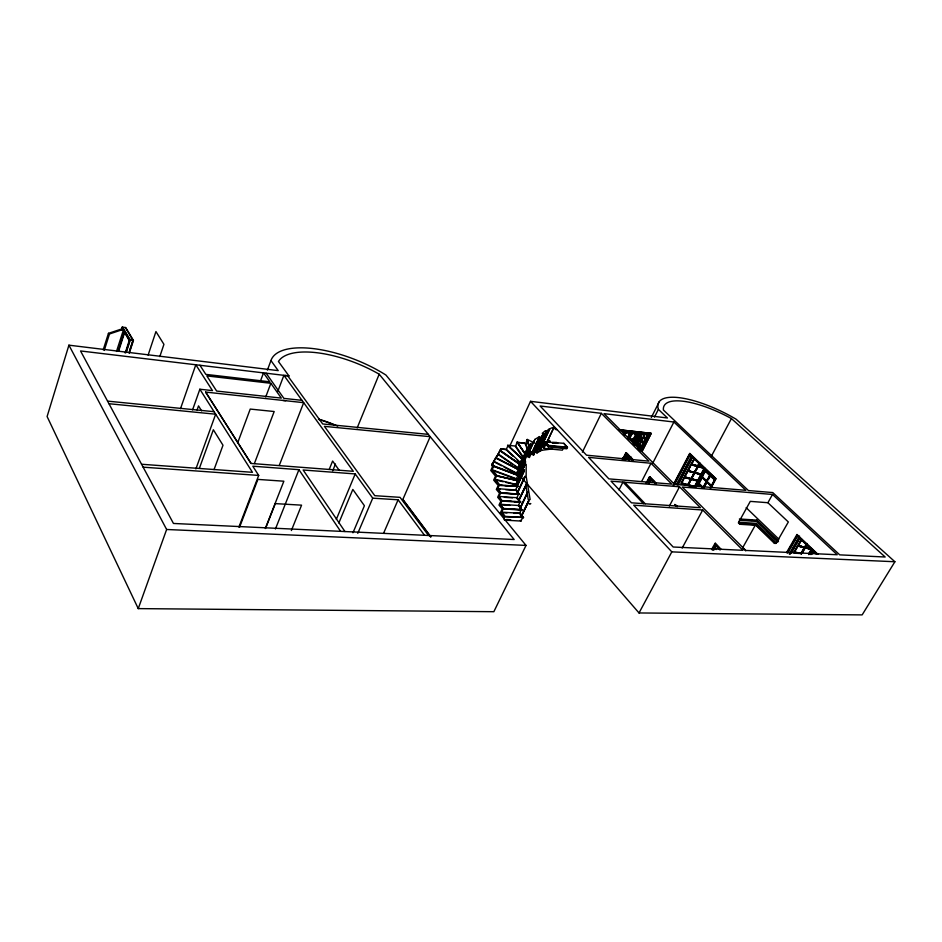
<?xml version="1.0" encoding="UTF-8"?>
<svg xmlns="http://www.w3.org/2000/svg" width="942" height="942" viewBox="0 0 942 942"><rect width="100%" height="100%" fill="white"/><g stroke="black" fill="none" stroke-linecap="round" stroke-linejoin="round"><path stroke-width="1.41" d="M526.048 455.881L527.39 448.993M526.201 464.312L526.154 476.417L530.169 499.566M525.577 461.509L525.259 464.218L515.721 484.765L517.193 486.484L515.333 490.441M512.978 464.771L498.082 454.444L499.99 450.229L520.043 464.1L520.69 462.816L506.325 449.299L501.003 448.792L499.778 450.665L519.831 464.536L520.49 463.252L517.182 460.143M270.955 360.562L278.208 370.63L68.919 345.172L47.1 416.541L138.25 608.614L493.867 611.699L526.025 545.406L385.937 375.046A78.916 31.51 21.8 0 0 270.955 360.562L267.387 370.112M103.22 349.812L108.436 333.362L122.601 328.652L129.266 340.427L125.18 353.014M104.256 350.424L109.484 333.974L123.638 329.253L116.502 351.437M121.365 329.865L122.248 327.11L125.733 327.569L133.434 340.462L129.36 352.932M121.706 329.912L122.59 327.157L130.267 340.062L126.204 352.543M120.953 341.263L123.166 334.398M118.209 350.919L124.403 331.69M118.598 351.225L124.85 331.831M125.851 352.508L129.914 340.015L122.248 327.11M129.607 350.648L132.787 340.874L131.374 338.508M129.019 352.885L133.081 340.415L125.38 327.522M148.094 355.181L155.936 331.572L163.932 344.336L159.799 356.629M180.499 408.698L195.818 364.766L212.468 390.6L199.857 389.234L192.58 409.864M197.09 409.982L198.526 405.908L201.6 410.853M138.25 608.614L166.628 529.486L68.919 345.172M195.889 468.939L215.659 414.197L108.954 403.718M199.41 468.233L213.351 429.752L222.995 445.248L214.034 469.622M260.487 381.004L263.501 372.867L269.801 381.793L205.839 374.374L199.928 365.26M237.667 442.858L250.231 409.075L274.181 411.524L254.399 463.523M265.726 396.935L270.86 383.3L206.828 375.917L216.648 391.06L281.293 398.089L270.86 383.3M277.654 391.754L283.895 375.316L353.309 471.306L251.055 463.452L205.639 392.084L303.677 402.67L279.268 465.43M549.61 428.669L546.278 431.248L536.61 451.242L534.561 449.358L538 440.326L542.345 442.434M527.249 439.443L530.428 451.489L533.408 453.008L536.81 444.071L527.249 439.443L530.216 451.936C536.987 455.092 528.026 451.689 529.604 447.933M534.561 449.358L538.2 439.89L545.347 443.341M238.891 527.073L258.685 475.427L252.797 466.196L298.932 469.681L340.604 531.335M239.515 527.32L257.884 479.407L283.86 481.209L265.291 528.533M265.738 527.967L275.3 503.617L301.57 505.159L291.372 530.546M275.441 528.992L298.932 469.681M329.323 469.163L332.62 461.038L339.403 470.564M332.703 470.812L335.458 464.053M357.159 427.927L379.19 374.198A73.429 29.367 21.8 0 0 278.443 361.504L288.947 375.94L80.541 350.954L173.458 523.458L514.155 539.519L379.19 374.198M336.318 519.372L355.205 473.932L303.147 469.999L344.972 531.547M517.417 475.003L526.66 456.34L529.404 457.529L531.288 453.538L533.49 455.222L535.115 451.336M338.837 522.987L352.826 489.44L364.413 505.724L352.956 532.783M357.772 533.349L372.726 498.165L355.205 473.932M383.618 533.184L398.113 499.79L372.726 498.165M492.136 464.276L494.079 461.356L517.653 473.649L518.924 475.781L494.02 466.502L492.136 464.276L495.786 457.553L519.913 470.129L495.586 457.989L498.283 454.009L518.324 467.903L519.913 470.129M501.003 448.792L506.125 449.734L513.166 456.352M518.547 480.797L497.129 475.639L492.089 469.705L516.958 478.96L518.547 480.797L496.917 476.075L491.889 470.14L493.726 466.16L518.171 475.439L525.4 460.096M494.02 466.502L492.336 463.841M522.551 459.272L507.738 445.295L515.721 446.072L524.564 458.801L523.093 459.131M506.125 449.734L507.95 445.778L522.068 459.001L524.564 458.801M509.846 445.943L530.523 401.327L667.454 417.989L658.387 409.37L654.454 417.141M518.076 486.378L499.813 485L495.009 479.313L516.416 484.447L518.076 486.378L499.601 485.448L494.809 479.749L496.658 475.769L517.582 480.809M524.977 454.02L517.146 442.081L525.907 443.623L526.919 447.544M519.431 494.103L501.144 492.796L497.694 488.686L515.957 490.028L519.431 494.103L500.932 493.243L497.494 489.133L499.354 485.142L502.098 485.354M518.677 442.693L524.141 442.775M526.225 455.245L528.827 456.081L525.695 444.059L527.049 439.879M502.274 501.073L499.024 496.481L517.299 497.753L520.585 502.298L502.274 501.073L498.813 496.917L500.685 492.937L513.049 493.82M522.068 459.001L519.548 463.452M519.831 464.536L527.131 448.781M518.241 468.775L518.324 467.903M520.078 464.394L519.242 463.982L520.078 464.394L527.308 449.004M523.375 459.849L522.728 459.131L523.375 459.849L531.229 443.164M518.265 469.234L525.989 452.808M518.383 469.493L526.213 452.843M518.477 469.634L530.464 444.283M518.171 475.439L516.746 473.72L518.288 469.387M523.199 459.861L530.44 444.447M524.364 458.507L524.364 459.249M517.653 473.649L516.746 473.72M526.813 455.728L527.226 456.246L534.856 439.455M525.271 459.943L516.181 479.184L491.889 470.14M526.99 456.187L534.208 440.597M516.958 478.96L518.336 481.244M523.528 517.464L505.171 516.381L501.697 512.154L520.019 513.272L523.528 517.464L504.971 516.817L501.485 512.589L503.358 508.621L507.491 508.88M503.617 508.927L500.355 504.3L518.653 505.501L521.95 510.081L503.617 508.927L500.155 504.747L502.015 500.755L511.647 501.403M530.64 451.842L528.756 455.834L526.025 454.962L518.147 443.682M517.299 480.432L525.224 464.076L517.405 480.667M528.827 456.081L527.602 450.146M517.865 486.826L516.416 484.447M531.582 453.42L539.566 436.582L534.832 439.396M531.818 453.549L539.495 436.664M531.995 453.243L539.801 436.711M516.793 485.954L524.506 469.622M524.117 470.906L517.028 486.343L524.247 471.059M536.81 444.071L538.471 440.55L533.196 453.455M515.957 490.028L519.23 494.538M542.981 433.897L535.35 450.512L535.998 450.7L535.162 450.853L543.193 433.921M535.162 450.853L543.322 434.062M533.49 455.222L535.386 451.218L536.964 452.961L541.862 450.146M503.593 518.865L504.712 516.499M538.165 446.897L549.127 440.303L550.14 441.327L548.915 440.738L538.165 446.897L540.131 448.651L549.704 428.681L541.473 445.601L542.333 445.813L541.473 445.601M517.24 492.607L524.965 476.287L517.476 492.996M517.346 492.843L525.306 476.452M538.318 448.251L546.513 431.401L538.494 447.897L539.036 448.321L538.188 448.109L539.036 448.321M536.964 452.961L538.859 448.945L540.272 450.5L552.53 448.898M545.818 443.399L541.426 444.365L543.534 446.261L545.453 442.21L548.809 445.872L548.279 446.991L566.731 448.804L567.473 447.25L563.822 443.329L544.77 441.88L548.397 445.825L567.261 447.697L563.822 443.329M519.101 501.014L516.675 498.153L518.547 494.209M549.845 428.834L541.791 445.389L542.333 445.813M520.585 502.298L517.299 497.753M540.272 450.5L542.18 446.473L543.923 448.38L562.35 450.17L563.316 448.168M543.122 446.214L541.638 443.918M518.595 500.343L526.342 484.035M518.701 500.579L525.942 485.318M518.83 500.732L526.072 485.471M543.923 448.38L554.061 427.173L545.913 444.306L546.631 444.377L545.783 444.153L548.279 446.991M521.95 510.081L518.653 505.501M548.397 445.825L544.982 441.433M520.078 508.256L527.72 491.806M520.055 508.339L527.932 491.818L520.184 508.492M519.395 513.684L521.279 509.752L511.624 509.139M520.019 513.272L513.885 513.355M521.315 515.898L529.11 499.613M521.421 516.134L528.709 500.897M556.746 442.446L552.777 442.528M521.55 516.287L528.851 501.05M504.417 520.114L520.961 521.067L522.645 517.558M582.356 452.195L601.349 413.326L648.897 461.156L586.525 455.186L540.119 406.002L601.349 413.326M623.486 430.529L622.615 431.601M623.333 433.226L624.617 430.659L650.051 434.062L650.451 433.273M623.875 434.05L625.394 430.953L629.574 431.424M624.758 434.144L626.136 431.401L625.488 430.753M624.746 435.18L626.936 430.8M627.596 437.535L629.374 433.968M627.819 437.759L630.198 433.014L625.688 432.543M627.843 437.795L630.233 433.037L628.879 433.497M628.102 438.042L630.481 433.296L629.974 432.79M625.429 432.284L636.745 433.991L633.507 439.643L628.962 439.137L631.941 433.202L635.355 433.603M628.738 438.913L629.244 439.419L632.223 433.485L631.717 432.979M622.591 459.26L625.865 452.749L633.012 460.037M624.322 456.693L626.524 452.819L624.558 456.717M633.648 438.595L636.227 433.473M624.475 457.942L626.642 454.126L632.624 460.355M637.734 432.013L632.518 441.61M625.347 456.682L626.642 454.126L622.038 458.884M633.189 443.129L637.675 434.238M625.029 459.778L627.607 454.668L623.027 459.413M625.347 459.519L627.973 454.327M626.136 459.013L627.925 455.068M633.377 444.283L639.594 432.331M626.159 459.449L628.09 455.61M626.748 459.331L628.726 455.398M634.673 443.623L639.971 433.143L625.394 430.953M636.509 441.233L643.563 441.692L636.592 440.891M638.782 441.186L640.536 437.535L638.535 437.029L645.517 437.842L643.186 437.83L641.431 441.468M627.69 458.966L628.973 456.423M634.743 445.001L640.419 433.497M627.607 459.413L628.926 456.799M634.884 445.013L640.831 433.238L649.78 434.238L649.132 433.603L640.548 450.512M627.914 459.19L629.197 456.658M634.967 445.236L641.396 432.531M629.091 460.344L630.881 456.811M642.503 433.673L640.925 437.288M629.28 460.308L630.469 457.953M638.829 441.433L637.075 445.06L638.829 441.433L641.055 441.716L639.477 445.307L641.29 441.739L643.504 441.633M629.338 460.367L630.528 458.012M651.322 417.471L659.294 401.716M639.041 445.507C633.436 445.26 642.503 444.636 637.84 447.874L645.14 433.968L643.386 437.606M641.196 441.433L642.95 437.806L640.843 437.618L638.97 441.15L640.843 437.618L642.95 437.806M638.134 447.956L639.347 445.59L641.478 445.802L639.347 445.59M639.029 449.687L641.031 445.754M618.988 489.922L622.933 482.127L643.457 503.664M641.42 445.754L634.696 444.812M639.441 450.099L647.66 434.58L640.513 433.579L647.437 434.356M639.971 449.746L648.308 433.296M640.136 449.793L643.457 443.246M644.775 440.632L648.096 434.097M640.772 450.429L649.403 433.426M641.184 451.159L649.886 434.038L649.238 433.402M641.949 451.406L651.134 433.344L619.118 429.776M642.232 451.124L651.275 433.344L619.977 429.846M641.643 481.492L651.004 463.264L671.752 484.129L608.885 478.877L588.585 457.365L651.004 463.264M652.465 463.7L673.895 422.016L745.864 490.323L674.543 484.365L604.069 413.656L673.895 422.016M646.13 483.175L649.427 476.77L656.327 483.799M647.213 481.927L650.086 476.829L647.448 481.951M647.978 482.033L650.216 478.171L651.205 478.724L649.203 482.61M648.214 482.057L650.216 478.171L654.996 483.14M648.908 483.411L650.887 479.572M650.321 482.233L651.664 479.643M673.094 485.036L689.721 453.349L716.014 478.677L711.175 487.673M673.518 485.177L689.803 454.174L715.614 478.854L710.821 487.744M673.742 485.189L690.015 454.197M674.672 484.376L690.097 455.01L714.99 479.019L710.115 488.074M676.792 484.423L691.593 456.281M676.862 484.553L691.616 456.517M677.463 484.482L692.264 456.352M677.804 484.506L691.934 457.671M677.993 485.012L692.806 456.882M683.774 478.265L681.36 482.857L688.037 485.059L699.353 463.582M685.223 475.533L687.731 470.764L701.425 474.474M691.192 478.972L688.155 484.706L694.525 486.437L704.31 468.068L691.098 464.394L687.943 470.376L701.225 474.862L694.69 472.872L691.534 478.819L697.916 480.561M699.706 462.534L697.869 466.007L691.44 464.229L694.513 458.413L691.593 464.453L692.523 461.674M694.466 458.13L681.031 483.599L692.217 486.625M669.373 506.042L679.523 486.79L700.412 507.714L631.47 502.816L611.028 481.15L679.523 486.79M681.502 483.081L684.528 477.347L690.933 479.101L687.896 484.824L681.502 483.081L693.536 486.555M688.084 470.6L691.24 464.618L697.657 466.408L694.489 472.378L688.225 470.835L691.098 464.394M681.643 483.317L684.387 477.111L698.057 480.797L691.393 478.595L694.831 473.108M687.731 470.764L684.587 476.723L691.275 478.936M687.754 484.6L691.075 479.325L684.669 477.57M690.992 478.477L694.431 472.99L688.013 471.224M694.348 472.142L697.798 466.631L691.381 464.842M704.604 468.515L698.21 466.737L697.716 465.784L698.952 463.464M699.494 463.805L698.269 466.125L704.663 467.903M698.21 466.737L694.749 472.26L701.284 474.25L694.89 472.484L698.057 466.514L704.451 468.292L701.92 473.061M699.647 464.029L698.411 466.349L703.238 467.314M694.713 486.932L701.072 474.638M694.807 486.896L698.505 479.89M702.614 472.166L703.98 469.599M711.139 456.658L731.428 418.578L885.162 557.005L839.722 554.862L772.77 492.572L748.431 490.547L663.404 410.005A60.523 19.535 27.2 0 1 731.428 418.578M696.114 486.967L705.005 470.27L714.884 479.808M697.021 486.037L698.976 483.693M698.517 483.234L701.731 477.205L702.414 477.264L699.188 483.293L698.517 483.234L702.967 487.615L706.206 481.562L706.889 481.621M707.101 481.221L701.943 476.805L705.075 470.941L705.746 471M697.363 486.06L698.646 483.658L702.202 487.155M706.418 481.162L709.915 475.31L706.7 481.433L711.551 485.86L714.719 479.961L710.186 475.58L707.042 481.468L711.551 485.86M703.25 487.885L706.547 481.586L702.073 477.229L698.858 483.27L703.309 487.638M703.58 487.909L706.83 481.857L711.34 486.249M703.921 487.944L707.159 481.892L706.488 481.833L711.681 486.284M708.631 479.137L710.527 475.616L709.856 475.545L714.719 479.961M639.029 612.959L671.823 551.859L894.9 561.738L862.154 614.891L639.029 612.959L516.875 472.166M710.609 487.72L715.614 478.854M682.149 548.091L702.697 509.999L742.955 550.305L673.165 547.008L633.707 505.183L702.697 509.999M711.587 549.527L715.119 543.204M712.458 550.187L715.261 545.1L716.509 545.171L713.718 550.246M739.835 524.282L755.79 525.283L774.418 543.346L776.078 543.428L788.336 521.974L767.895 502.722L750.279 501.368L738.375 522.845L739.835 524.282L740.165 523.681L756.132 524.694L774.76 542.745L776.42 542.839L756.32 523.375L738.705 522.245L740.165 523.681M778.516 541.061L756.803 520.114L756.473 520.702L760.606 524.694M755.284 525.224L742.649 547.785L745.711 550.835M767.895 502.722L772.522 494.456L837.214 554.744L745.781 550.434L682.302 487.026L772.522 494.456M755.79 525.283L756.132 524.694M774.418 543.346L774.76 542.745M786.794 552.118L796.979 534.444L817.927 554.249M787.006 552.789L797.297 535.339L787.229 552.789M787.865 552.718L797.391 536.21L816.561 554.355M789.243 553.908L799.534 536.092M789.902 553.931L799.464 537.399M790.244 553.943L799.063 538.694M791.256 553.26L800.088 537.988M800.841 540.472L798.074 545.241L811.733 549.728L808.872 554.614M793.788 552.978L801.724 539.283M804.598 547.632L798.027 545.913L794.459 552.047L799.711 553.425M807.094 543.923L805.01 547.49L798.439 545.771L801.713 539.53M804.409 547.373L800.841 553.496L794.283 551.788L797.839 545.642L804.409 547.373L801.206 554.026M804.645 546.972L806.022 544.594M801.03 553.766L804.821 547.479L811.733 549.728M807.129 543.51L804.821 547.231L798.439 545.771M801.43 553.872L804.998 547.738L811.545 549.457L808.683 554.355M806.623 544.959L805.233 547.337L811.969 549.327L805.422 547.608L805.045 547.078L811.592 548.797M802.337 552.907L805.186 548.008M805.422 547.608L806.811 545.218M809.213 552.86L811.356 549.198M809.567 554.226L812.463 549.28M810.956 554.602L813.134 550.87M811.898 554.261L813.382 551.729M519.937 464.053L519.348 463.758M527.791 447.662L530.169 444.235M500.296 450.323L491.63 465.383L492.595 466.514L490.758 470.494L495.516 476.122L493.667 480.102L498.2 485.483L496.34 489.463L499.531 493.278L497.67 497.258L500.861 501.085L499.001 505.065L502.204 508.939L500.332 512.907L503.546 516.817M647.672 482.822L651.205 478.724M646.659 482.269L650.216 478.171M628.962 439.137L629.833 438.195M542.251 433.32L545.418 430.671M519.03 464.547L520.455 463.923L522.315 459.955L524.788 460.32M547.031 442.34L549.41 440.974M555.521 428.787L556.722 429.646L555.25 429.387M635.132 434.191L636.451 433.709M550.693 428.292L553.967 427.162M542.827 444.188L545.606 443.847M552.565 442.976L555.356 442.622M552.93 443.258L555.662 442.917M166.628 529.486L526.025 545.406M715.425 543.216L721.148 549.339M506.525 519.489L510.67 519.725M501.485 512.589L506.996 512.931M503.829 508.492L522.162 509.646M747.783 520.137L752.128 520.42M501.521 504.83L509.775 505.371M518.453 505.936L519.913 501.968L514.403 501.591M739.388 520.29L756.614 521.409L777.904 541.991M739.423 518.971L756.803 520.114M502.486 500.626L520.796 501.862M504.311 497.305L512.554 497.871M143.137 467.173L258.685 475.427M497.494 489.133L500.237 489.334M505.724 489.734L513.955 490.335M141.559 464.253L252.456 472.319L199.857 389.234M504.841 485.554L514.45 486.284M706.7 481.433L707.371 481.492M701.943 476.805L702.626 476.864M535.032 450.712L535.998 450.7M507.538 445.731L510.482 446.025M107.565 401.127L214.081 411.689M548.609 445.378L567.473 447.25M516.946 442.516L515.521 446.508L523.587 458.848M428.304 434.368L322.682 423.959L287.687 375.776M544.77 441.88L549.115 442.316M552.012 442.61L557.817 443.199M552.542 442.928L555.38 443.211M629.868 439.031L632.117 439.266M629.244 439.419L633.754 439.902L633.248 439.396M636.451 441.174L638.652 441.457L636.78 444.977M301.993 400.35L283.895 398.384L266.08 373.173M638.393 437.312L640.536 437.535M643.245 437.889L645.317 438.054M626.901 430.918L629.727 431.224M635.367 431.86L638.181 432.166M644.163 432.837L646.93 433.143M633.754 431.883L637.934 432.354M642.738 432.884L646.577 433.32M621.214 431.059L625.158 431.495L624.511 430.859M282.93 400.421L285.556 400.715M285.155 375.458L288.947 375.94M129.914 340.015L133.434 340.462M526.001 454.739L529.039 455.645M494.809 479.749L503.169 481.751M505.96 482.422L516.204 484.883M794.047 552.189L799.299 553.555M798.168 553.472L794.236 552.448L797.038 553.401M798.204 546.172L804.774 547.903M694.666 486.673L688.296 484.93L691.334 479.207L697.563 480.726M691.475 479.431L697.857 481.185M691.298 463.994L697.716 465.784M494.232 466.055L519.124 475.345M534.762 448.91L536.822 450.794M523.94 443.211L525.695 444.059M495.716 457.812L518.618 469.752M495.151 462.451L501.509 465.772M504.041 467.091L515.474 473.061M499.908 450.476L519.431 463.982L517.77 468.633M515.274 466.361L518.112 468.339M894.9 561.738L736.032 419.155A65.045 20.971 27.2 0 0 658.387 409.37M507.738 445.295L522.315 458.954M797.085 535.315L817.362 554.308M746.158 507.679L778.834 539.154M689.803 454.174L715.39 478.842M709.915 475.31L705.417 470.965L702.285 476.84L706.759 481.197M705.075 470.941L709.573 475.286M766.812 530.676L776.102 539.66M701.731 477.205L706.206 481.562M698.305 483.635L701.872 487.132M644.964 433.991L643.151 437.583M640.183 432.602L640.831 433.238M626.289 452.796L632.659 459.06M649.85 476.805L655.02 481.845M626.406 454.103L632.518 460.344M649.98 478.147L654.855 483.128M675.367 504.665L677.333 506.666M715.261 545.1L720.077 550.022M677.039 506.431L674.719 504.417L676.674 506.407M715.143 549.327L713.165 547.396M624.699 482.28L645.235 503.793M530.523 401.327L671.823 551.859M553.861 427.15L556.004 429.34M538.377 446.461L540.002 448.251M535.974 450.182L536.822 451.124M518.701 469.422L519.701 470.564M520.69 514.756L523.328 517.9M520.208 514.662L521.833 516.593M520.314 520.29L520.961 521.067M402.882 499.401L430.847 536.763M430.741 536.999L402.776 499.625L430.188 436.676L324.425 426.361L374.786 495.68L400.032 497.341L428.539 535.48M398.113 499.79L424.524 535.292M517.146 442.081L525.789 454.444M205.639 392.084L251.055 463.452M123.272 329.83L129.266 340.427M632.953 438.525L633.471 439.62M526.919 455.504L527.226 456.246M527.544 440.114L528.921 445.33M525.624 484.247L528.262 499.672M625.653 432.508L625.735 433.155M631.941 433.202L632.011 433.85M318.549 419.131A71.922 31.887 21.5 0 1 337.731 426.114M318.467 419.355A71.91 31.898 21.5 0 1 335.14 425.266M528.945 503.711L530.841 503.652L529.027 503.652M687.872 471L684.728 476.958L691.134 478.713L694.289 472.766L687.872 471M109.507 333.963L108.436 333.362L109.484 333.974M716.132 549.504L714.201 547.514L716.038 549.492"/></g></svg>
